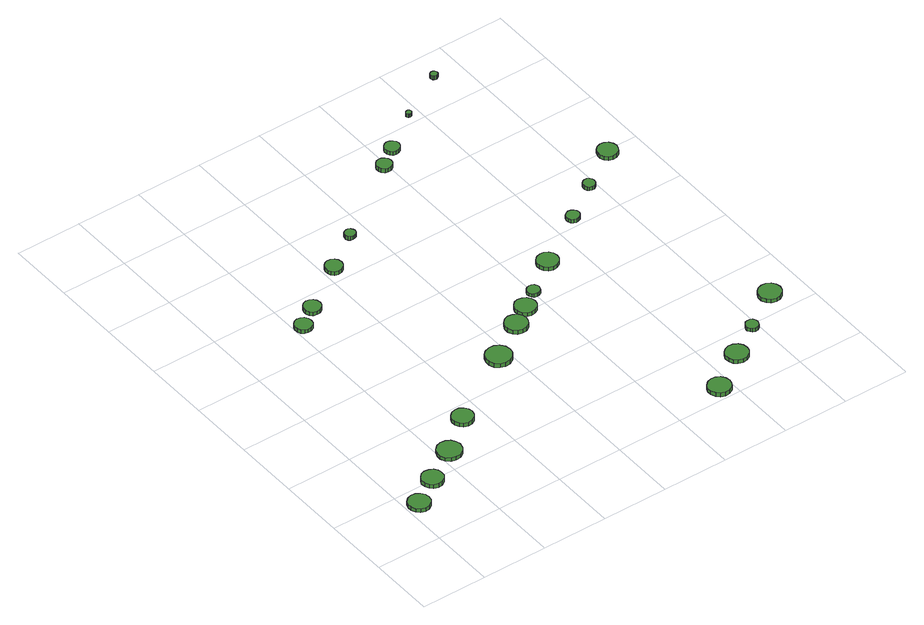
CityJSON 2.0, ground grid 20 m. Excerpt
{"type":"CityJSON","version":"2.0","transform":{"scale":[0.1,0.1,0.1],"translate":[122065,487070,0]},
"CityObjects":{
"tree1":{"type":"SolitaryVegetationObject","attributes":{"function":"something"},"geometry":[{"type":"MultiSurface","lod":"1","boundaries":[[[0,1,2,3,4,5,6,7,8,9,10,11,12,13,14]],[[15,16,17,18,19,20,21,22,23,24,25,26,27,28,29]],[[0,29,28,1]],[[1,28,27,2]],[[2,27,26,3]],[[3,26,25,4]],[[4,25,24,5]],[[5,24,23,6]],[[6,23,22,7]],[[7,22,21,8]],[[8,21,20,9]],[[9,20,19,10]],[[10,19,18,11]],[[11,18,17,12]],[[12,17,16,13]],[[13,16,15,14]],[[14,15,29,0]]]}]},
"tree2":{"type":"SolitaryVegetationObject","attributes":{"function":"something"},"geometry":[{"type":"MultiSurface","lod":"1","boundaries":[[[30,31,32,33,34,35,36,37,38,39,40,41,42,43,44]],[[45,46,47,48,49,50,51,52,53,54,55,56,57,58,59]],[[30,59,58,31]],[[31,58,57,32]],[[32,57,56,33]],[[33,56,55,34]],[[34,55,54,35]],[[35,54,53,36]],[[36,53,52,37]],[[37,52,51,38]],[[38,51,50,39]],[[39,50,49,40]],[[40,49,48,41]],[[41,48,47,42]],[[42,47,46,43]],[[43,46,45,44]],[[44,45,59,30]]]}]},
"tree3":{"type":"SolitaryVegetationObject","attributes":{"function":"something"},"geometry":[{"type":"MultiSurface","lod":"1","boundaries":[[[60,61,62,63,64,65,66,67,68,69,70,71,72,73,74]],[[75,76,77,78,79,80,81,82,83,84,85,86,87,88,89]],[[60,89,88,61]],[[61,88,87,62]],[[62,87,86,63]],[[63,86,85,64]],[[64,85,84,65]],[[65,84,83,66]],[[66,83,82,67]],[[67,82,81,68]],[[68,81,80,69]],[[69,80,79,70]],[[70,79,78,71]],[[71,78,77,72]],[[72,77,76,73]],[[73,76,75,74]],[[74,75,89,60]]]}]},
"tree4":{"type":"SolitaryVegetationObject","attributes":{"function":"something"},"geometry":[{"type":"MultiSurface","lod":"1","boundaries":[[[90,91,92,93,94,95,96,97,98,99,100,101,102,103,104]],[[105,106,107,108,109,110,111,112,113,114,115,116,117,118,119]],[[90,119,118,91]],[[91,118,117,92]],[[92,117,116,93]],[[93,116,115,94]],[[94,115,114,95]],[[95,114,113,96]],[[96,113,112,97]],[[97,112,111,98]],[[98,111,110,99]],[[99,110,109,100]],[[100,109,108,101]],[[101,108,107,102]],[[102,107,106,103]],[[103,106,105,104]],[[104,105,119,90]]]}]},
"tree5":{"type":"SolitaryVegetationObject","attributes":{"function":"something"},"geometry":[{"type":"MultiSurface","lod":"1","boundaries":[[[120,121,122,123,124,125,126,127,128,129,130,131,132,133,134]],[[135,136,137,138,139,140,141,142,143,144,145,146,147,148,149]],[[120,149,148,121]],[[121,148,147,122]],[[122,147,146,123]],[[123,146,145,124]],[[124,145,144,125]],[[125,144,143,126]],[[126,143,142,127]],[[127,142,141,128]],[[128,141,140,129]],[[129,140,139,130]],[[130,139,138,131]],[[131,138,137,132]],[[132,137,136,133]],[[133,136,135,134]],[[134,135,149,120]]]}]},
"tree6":{"type":"SolitaryVegetationObject","attributes":{"function":"something"},"geometry":[{"type":"MultiSurface","lod":"1","boundaries":[[[150,151,152,153,154,155,156,157,158,159,160,161,162,163,164]],[[165,166,167,168,169,170,171,172,173,174,175,176,177,178,179]],[[150,179,178,151]],[[151,178,177,152]],[[152,177,176,153]],[[153,176,175,154]],[[154,175,174,155]],[[155,174,173,156]],[[156,173,172,157]],[[157,172,171,158]],[[158,171,170,159]],[[159,170,169,160]],[[160,169,168,161]],[[161,168,167,162]],[[162,167,166,163]],[[163,166,165,164]],[[164,165,179,150]]]}]},
"tree7":{"type":"SolitaryVegetationObject","attributes":{"function":"something"},"geometry":[{"type":"MultiSurface","lod":"1","boundaries":[[[180,181,182,183,184,185,186,187,188,189,190,191,192,193,194]],[[195,196,197,198,199,200,201,202,203,204,205,206,207,208,209]],[[180,209,208,181]],[[181,208,207,182]],[[182,207,206,183]],[[183,206,205,184]],[[184,205,204,185]],[[185,204,203,186]],[[186,203,202,187]],[[187,202,201,188]],[[188,201,200,189]],[[189,200,199,190]],[[190,199,198,191]],[[191,198,197,192]],[[192,197,196,193]],[[193,196,195,194]],[[194,195,209,180]]]}]},
"tree8":{"type":"SolitaryVegetationObject","attributes":{"function":"something"},"geometry":[{"type":"MultiSurface","lod":"1","boundaries":[[[210,211,212,213,214,215,216,217,218,219,220,221,222,223,224]],[[225,226,227,228,229,230,231,232,233,234,235,236,237,238,239]],[[210,239,238,211]],[[211,238,237,212]],[[212,237,236,213]],[[213,236,235,214]],[[214,235,234,215]],[[215,234,233,216]],[[216,233,232,217]],[[217,232,231,218]],[[218,231,230,219]],[[219,230,229,220]],[[220,229,228,221]],[[221,228,227,222]],[[222,227,226,223]],[[223,226,225,224]],[[224,225,239,210]]]}]},
"tree9":{"type":"SolitaryVegetationObject","attributes":{"function":"something"},"geometry":[{"type":"MultiSurface","lod":"1","boundaries":[[[240,241,242,243,244,245,246,247,248,249,250,251,252,253,254]],[[255,256,257,258,259,260,261,262,263,264,265,266,267,268,269]],[[240,269,268,241]],[[241,268,267,242]],[[242,267,266,243]],[[243,266,265,244]],[[244,265,264,245]],[[245,264,263,246]],[[246,263,262,247]],[[247,262,261,248]],[[248,261,260,249]],[[249,260,259,250]],[[250,259,258,251]],[[251,258,257,252]],[[252,257,256,253]],[[253,256,255,254]],[[254,255,269,240]]]}]},
"tree10":{"type":"SolitaryVegetationObject","attributes":{"function":"something"},"geometry":[{"type":"MultiSurface","lod":"1","boundaries":[[[270,271,272,273,274,275,276,277,278,279,280,281,282,283,284]],[[285,286,287,288,289,290,291,292,293,294,295,296,297,298,299]],[[270,299,298,271]],[[271,298,297,272]],[[272,297,296,273]],[[273,296,295,274]],[[274,295,294,275]],[[275,294,293,276]],[[276,293,292,277]],[[277,292,291,278]],[[278,291,290,279]],[[279,290,289,280]],[[280,289,288,281]],[[281,288,287,282]],[[282,287,286,283]],[[283,286,285,284]],[[284,285,299,270]]]}]},
"tree11":{"type":"SolitaryVegetationObject","attributes":{"function":"something"},"geometry":[{"type":"MultiSurface","lod":"1","boundaries":[[[300,301,302,303,304,305,306,307,308,309,310,311,312,313,314]],[[315,316,317,318,319,320,321,322,323,324,325,326,327,328,329]],[[300,329,328,301]],[[301,328,327,302]],[[302,327,326,303]],[[303,326,325,304]],[[304,325,324,305]],[[305,324,323,306]],[[306,323,322,307]],[[307,322,321,308]],[[308,321,320,309]],[[309,320,319,310]],[[310,319,318,311]],[[311,318,317,312]],[[312,317,316,313]],[[313,316,315,314]],[[314,315,329,300]]]}]},
"tree12":{"type":"SolitaryVegetationObject","attributes":{"function":"something"},"geometry":[{"type":"MultiSurface","lod":"1","boundaries":[[[330,331,332,333,334,335,336,337,338,339,340,341,342,343,344]],[[345,346,347,348,349,350,351,352,353,354,355,356,357,358,359]],[[330,359,358,331]],[[331,358,357,332]],[[332,357,356,333]],[[333,356,355,334]],[[334,355,354,335]],[[335,354,353,336]],[[336,353,352,337]],[[337,352,351,338]],[[338,351,350,339]],[[339,350,349,340]],[[340,349,348,341]],[[341,348,347,342]],[[342,347,346,343]],[[343,346,345,344]],[[344,345,359,330]]]}]},
"tree13":{"type":"SolitaryVegetationObject","attributes":{"function":"something"},"geometry":[{"type":"MultiSurface","lod":"1","boundaries":[[[360,361,362,363,364,365,366,367,368,369,370,371,372,373,374]],[[375,376,377,378,379,380,381,382,383,384,385,386,387,388,389]],[[360,389,388,361]],[[361,388,387,362]],[[362,387,386,363]],[[363,386,385,364]],[[364,385,384,365]],[[365,384,383,366]],[[366,383,382,367]],[[367,382,381,368]],[[368,381,380,369]],[[369,380,379,370]],[[370,379,378,371]],[[371,378,377,372]],[[372,377,376,373]],[[373,376,375,374]],[[374,375,389,360]]]}]},
"tree14":{"type":"SolitaryVegetationObject","attributes":{"function":"something"},"geometry":[{"type":"MultiSurface","lod":"1","boundaries":[[[390,391,392,393,394,395,396,397,398,399,400,401,402,403,404]],[[405,406,407,408,409,410,411,412,413,414,415,416,417,418,419]],[[390,419,418,391]],[[391,418,417,392]],[[392,417,416,393]],[[393,416,415,394]],[[394,415,414,395]],[[395,414,413,396]],[[396,413,412,397]],[[397,412,411,398]],[[398,411,410,399]],[[399,410,409,400]],[[400,409,408,401]],[[401,408,407,402]],[[402,407,406,403]],[[403,406,405,404]],[[404,405,419,390]]]}]},
"tree15":{"type":"SolitaryVegetationObject","attributes":{"function":"something"},"geometry":[{"type":"MultiSurface","lod":"1","boundaries":[[[420,421,422,423,424,425,426,427,428,429,430,431,432,433,434]],[[435,436,437,438,439,440,441,442,443,444,445,446,447,448,449]],[[420,449,448,421]],[[421,448,447,422]],[[422,447,446,423]],[[423,446,445,424]],[[424,445,444,425]],[[425,444,443,426]],[[426,443,442,427]],[[427,442,441,428]],[[428,441,440,429]],[[429,440,439,430]],[[430,439,438,431]],[[431,438,437,432]],[[432,437,436,433]],[[433,436,435,434]],[[434,435,449,420]]]}]},
"tree16":{"type":"SolitaryVegetationObject","attributes":{"function":"something"},"geometry":[{"type":"MultiSurface","lod":"1","boundaries":[[[450,451,452,453,454,455,456,457,458,459,460,461,462,463,464]],[[465,466,467,468,469,470,471,472,473,474,475,476,477,478,479]],[[450,479,478,451]],[[451,478,477,452]],[[452,477,476,453]],[[453,476,475,454]],[[454,475,474,455]],[[455,474,473,456]],[[456,473,472,457]],[[457,472,471,458]],[[458,471,470,459]],[[459,470,469,460]],[[460,469,468,461]],[[461,468,467,462]],[[462,467,466,463]],[[463,466,465,464]],[[464,465,479,450]]]}]},
"tree17":{"type":"SolitaryVegetationObject","attributes":{"function":"something"},"geometry":[{"type":"MultiSurface","lod":"1","boundaries":[[[480,481,482,483,484,485,486,487,488,489,490,491,492,493,494]],[[495,496,497,498,499,500,501,502,503,504,505,506,507,508,509]],[[480,509,508,481]],[[481,508,507,482]],[[482,507,506,483]],[[483,506,505,484]],[[484,505,504,485]],[[485,504,503,486]],[[486,503,502,487]],[[487,502,501,488]],[[488,501,500,489]],[[489,500,499,490]],[[490,499,498,491]],[[491,498,497,492]],[[492,497,496,493]],[[493,496,495,494]],[[494,495,509,480]]]}]},
"tree18":{"type":"SolitaryVegetationObject","attributes":{"function":"something"},"geometry":[{"type":"MultiSurface","lod":"1","boundaries":[[[510,511,512,513,514,515,516,517,518,519,520,521,522,523,524]],[[525,526,527,528,529,530,531,532,533,534,535,536,537,538,539]],[[510,539,538,511]],[[511,538,537,512]],[[512,537,536,513]],[[513,536,535,514]],[[514,535,534,515]],[[515,534,533,516]],[[516,533,532,517]],[[517,532,531,518]],[[518,531,530,519]],[[519,530,529,520]],[[520,529,528,521]],[[521,528,527,522]],[[522,527,526,523]],[[523,526,525,524]],[[524,525,539,510]]]}]},
"tree19":{"type":"SolitaryVegetationObject","attributes":{"function":"something"},"geometry":[{"type":"MultiSurface","lod":"1","boundaries":[[[540,541,542,543,544,545,546,547,548,549,550,551,552,553,554]],[[555,556,557,558,559,560,561,562,563,564,565,566,567,568,569]],[[540,569,568,541]],[[541,568,567,542]],[[542,567,566,543]],[[543,566,565,544]],[[544,565,564,545]],[[545,564,563,546]],[[546,563,562,547]],[[547,562,561,548]],[[548,561,560,549]],[[549,560,559,550]],[[550,559,558,551]],[[551,558,557,552]],[[552,557,556,553]],[[553,556,555,554]],[[554,555,569,540]]]}]},
"tree20":{"type":"SolitaryVegetationObject","attributes":{"function":"something"},"geometry":[{"type":"MultiSurface","lod":"1","boundaries":[[[570,571,572,573,574,575,576,577,578,579,580,581,582,583,584]],[[585,586,587,588,589,590,591,592,593,594,595,596,597,598,599]],[[570,599,598,571]],[[571,598,597,572]],[[572,597,596,573]],[[573,596,595,574]],[[574,595,594,575]],[[575,594,593,576]],[[576,593,592,577]],[[577,592,591,578]],[[578,591,590,579]],[[579,590,589,580]],[[580,589,588,581]],[[581,588,587,582]],[[582,587,586,583]],[[583,586,585,584]],[[584,585,599,570]]]}]},
"tree21":{"type":"SolitaryVegetationObject","attributes":{"function":"something"},"geometry":[{"type":"MultiSurface","lod":"1","boundaries":[[[600,601,602,603,604,605,606,607,608,609,610,611,612,613,614]],[[615,616,617,618,619,620,621,622,623,624,625,626,627,628,629]],[[600,629,628,601]],[[601,628,627,602]],[[602,627,626,603]],[[603,626,625,604]],[[604,625,624,605]],[[605,624,623,606]],[[606,623,622,607]],[[607,622,621,608]],[[608,621,620,609]],[[609,620,619,610]],[[610,619,618,611]],[[611,618,617,612]],[[612,617,616,613]],[[613,616,615,614]],[[614,615,629,600]]]}]},
"tree22":{"type":"SolitaryVegetationObject","attributes":{"function":"something"},"geometry":[{"type":"MultiSurface","lod":"1","boundaries":[[[630,631,632,633,634,635,636,637,638,639,640,641,642,643,644]],[[645,646,647,648,649,650,651,652,653,654,655,656,657,658,659]],[[630,659,658,631]],[[631,658,657,632]],[[632,657,656,633]],[[633,656,655,634]],[[634,655,654,635]],[[635,654,653,636]],[[636,653,652,637]],[[637,652,651,638]],[[638,651,650,639]],[[639,650,649,640]],[[640,649,648,641]],[[641,648,647,642]],[[642,647,646,643]],[[643,646,645,644]],[[644,645,659,630]]]}]},
"tree23":{"type":"SolitaryVegetationObject","attributes":{"function":"something"},"geometry":[{"type":"MultiSurface","lod":"1","boundaries":[[[660,661,662,663,664,665,666,667,668,669,670,671,672,673,674]],[[675,676,677,678,679,680,681,682,683,684,685,686,687,688,689]],[[660,689,688,661]],[[661,688,687,662]],[[662,687,686,663]],[[663,686,685,664]],[[664,685,684,665]],[[665,684,683,666]],[[666,683,682,667]],[[667,682,681,668]],[[668,681,680,669]],[[669,680,679,670]],[[670,679,678,671]],[[671,678,677,672]],[[672,677,676,673]],[[673,676,675,674]],[[674,675,689,660]]]}]},
"tree24":{"type":"SolitaryVegetationObject","attributes":{"function":"something"},"geometry":[{"type":"MultiSurface","lod":"1","boundaries":[[[690,691,692,693,694,695,696,697,698,699,700,701,702,703,704]],[[705,706,707,708,709,710,711,712,713,714,715,716,717,718,719]],[[690,719,718,691]],[[691,718,717,692]],[[692,717,716,693]],[[693,716,715,694]],[[694,715,714,695]],[[695,714,713,696]],[[696,713,712,697]],[[697,712,711,698]],[[698,711,710,699]],[[699,710,709,700]],[[700,709,708,701]],[[701,708,707,702]],[[702,707,706,703]],[[703,706,705,704]],[[704,705,719,690]]]}]}
},
"vertices":[
[72,141,14],[69,154,14],[61,165,14],[49,172,14],[36,173,14],[23,169,14],[13,160,14],[8,147,14],[8,134,14],[13,122,14],[23,113,14],[36,108,14],[49,110,14],[61,117,14],[69,128,14],[69,128,2],[61,117,2],[49,110,2],[36,108,2],[23,113,2],[13,122,2],[8,134,2],[8,147,2],[13,160,2],[23,169,2],[36,173,2],[49,172,2],[61,165,2],[69,154,2],[72,141,2],
[157,197,16],[155,210,16],[147,221,16],[135,227,16],[122,229,16],[109,225,16],[100,216,16],[94,204,16],[94,190,16],[100,178,16],[109,169,16],[122,165,16],[135,166,16],[147,173,16],[155,184,16],[155,184,3],[147,173,3],[135,166,3],[122,165,3],[109,169,3],[100,178,3],[94,190,3],[94,204,3],[100,216,3],[109,225,3],[122,229,3],[135,227,3],[147,221,3],[155,210,3],[157,197,3],
[266,261,16],[262,275,16],[254,288,16],[241,295,16],[226,297,16],[211,292,16],[200,282,16],[194,268,16],[194,253,16],[200,239,16],[211,229,16],[226,225,16],[241,226,16],[254,234,16],[262,246,16],[262,246,4],[254,234,4],[241,226,4],[226,225,4],[211,229,4],[200,239,4],[194,253,4],[194,268,4],[200,282,4],[211,292,4],[226,297,4],[241,295,4],[254,288,4],[262,275,4],[266,261,4],
[368,345,21],[365,357,21],[357,368,21],[346,375,21],[333,376,21],[320,372,21],[311,363,21],[305,351,21],[305,338,21],[311,326,21],[320,317,21],[333,313,21],[346,314,21],[357,321,21],[365,332,21],[365,332,8],[357,321,8],[346,314,8],[333,313,8],[320,317,8],[311,326,8],[305,338,8],[305,351,8],[311,363,8],[320,372,8],[333,376,8],[346,375,8],[357,368,8],[365,357,8],[368,345,8],
[250,902,17],[248,912,17],[242,921,17],[232,926,17],[221,928,17],[211,924,17],[203,917,17],[199,907,17],[199,896,17],[203,886,17],[211,879,17],[221,876,17],[232,877,17],[242,882,17],[248,891,17],[248,891,5],[242,882,5],[232,877,5],[221,876,5],[211,879,5],[203,886,5],[199,896,5],[199,907,5],[203,917,5],[211,924,5],[221,928,5],[232,926,5],[242,921,5],[248,912,5],[250,902,5],
[314,948,15],[312,959,15],[306,967,15],[296,973,15],[286,974,15],[275,971,15],[267,963,15],[263,953,15],[263,943,15],[267,933,15],[275,925,15],[286,922,15],[296,923,15],[306,929,15],[312,937,15],[312,937,3],[306,929,3],[296,923,3],[286,922,3],[275,925,3],[267,933,3],[263,943,3],[263,953,3],[267,963,3],[275,971,3],[286,974,3],[296,973,3],[306,967,3],[312,959,3],[314,948,3],
[604,491,16],[601,507,16],[591,520,16],[577,528,16],[561,529,16],[546,524,16],[534,514,16],[528,499,16],[528,483,16],[534,468,16],[546,458,16],[561,453,16],[577,454,16],[591,462,16],[601,475,16],[601,475,3],[591,462,3],[577,454,3],[561,453,3],[546,458,3],[534,468,3],[528,483,3],[528,499,3],[534,514,3],[546,524,3],[561,529,3],[577,528,3],[591,520,3],[601,507,3],[604,491,3],
[458,1045,16],[456,1056,16],[450,1064,16],[440,1070,16],[429,1071,16],[419,1067,16],[411,1060,16],[407,1050,16],[407,1039,16],[411,1030,16],[419,1022,16],[429,1019,16],[440,1020,16],[450,1026,16],[456,1034,16],[456,1034,4],[450,1026,4],[440,1020,4],[429,1019,4],[419,1022,4],[411,1030,4],[407,1039,4],[407,1050,4],[411,1060,4],[419,1067,4],[429,1071,4],[440,1070,4],[450,1064,4],[456,1056,4],[458,1045,4],
[716,569,15],[713,583,15],[705,594,15],[693,601,15],[679,603,15],[665,598,15],[655,589,15],[649,576,15],[649,562,15],[655,549,15],[665,540,15],[679,536,15],[693,537,15],[705,544,15],[713,556,15],[713,556,2],[705,544,2],[693,537,2],[679,536,2],[665,540,2],[655,549,2],[649,562,2],[649,576,2],[655,589,2],[665,598,2],[679,603,2],[693,601,2],[705,594,2],[713,583,2],[716,569,2],
[561,1122,20],[559,1129,20],[555,1134,20],[549,1138,20],[543,1138,20],[536,1136,20],[531,1132,20],[528,1125,20],[528,1119,20],[531,1112,20],[536,1108,20],[543,1106,20],[549,1107,20],[555,1110,20],[559,1115,20],[559,1115,7],[555,1110,7],[549,1107,7],[543,1106,7],[536,1108,7],[531,1112,7],[528,1119,7],[528,1125,7],[531,1132,7],[536,1136,7],[543,1138,7],[549,1138,7],[555,1134,7],[559,1129,7],[561,1122,7],
[776,610,15],[773,623,15],[765,634,15],[754,640,15],[740,642,15],[728,638,15],[718,629,15],[713,617,15],[713,603,15],[718,591,15],[728,582,15],[740,578,15],[754,580,15],[765,586,15],[773,597,15],[773,597,3],[765,586,3],[754,580,3],[740,578,3],[728,582,3],[718,591,3],[713,603,3],[713,617,3],[718,629,3],[728,638,3],[740,642,3],[754,640,3],[765,634,3],[773,623,3],[776,610,3],
[992,36,21],[989,49,21],[981,61,21],[968,68,21],[954,69,21],[941,65,21],[931,55,21],[925,43,21],[925,29,21],[931,16,21],[941,6,21],[954,2,21],[968,3,21],[981,10,21],[989,22,21],[989,22,8],[981,10,8],[968,3,8],[954,2,8],[941,6,8],[931,16,8],[925,29,8],[925,43,8],[931,55,8],[941,65,8],[954,69,8],[968,68,8],[981,61,8],[989,49,8],[992,36,8],
[819,650,15],[817,657,15],[813,664,15],[806,668,15],[798,669,15],[790,666,15],[785,661,15],[781,654,15],[781,646,15],[785,638,15],[790,633,15],[798,631,15],[806,632,15],[813,636,15],[817,642,15],[817,642,3],[813,636,3],[806,632,3],[798,631,3],[790,633,3],[785,638,3],[781,646,3],[781,654,3],[785,661,3],[790,666,3],[798,669,3],[806,668,3],[813,664,3],[817,657,3],[819,650,3],
[1111,117,19],[1108,131,19],[1100,142,19],[1087,149,19],[1073,151,19],[1060,146,19],[1050,137,19],[1044,124,19],[1044,110,19],[1050,97,19],[1060,88,19],[1073,84,19],[1087,85,19],[1100,92,19],[1108,103,19],[1108,103,7],[1100,92,7],[1087,85,7],[1073,84,7],[1060,88,7],[1050,97,7],[1044,110,7],[1044,124,7],[1050,137,7],[1060,146,7],[1073,151,7],[1087,149,7],[1100,142,7],[1108,131,7],[1111,117,7],
[934,724,15],[931,737,15],[923,747,15],[912,754,15],[899,755,15],[886,751,15],[876,742,15],[871,730,15],[871,717,15],[876,705,15],[886,696,15],[899,692,15],[912,693,15],[923,700,15],[931,711,15],[931,711,3],[923,700,3],[912,693,3],[899,692,3],[886,696,3],[876,705,3],[871,717,3],[871,730,3],[876,742,3],[886,751,3],[899,755,3],[912,754,3],[923,747,3],[931,737,3],[934,724,3],
[809,1294,20],[807,1303,20],[801,1311,20],[793,1316,20],[783,1317,20],[774,1314,20],[767,1307,20],[764,1299,20],[764,1289,20],[767,1281,20],[774,1274,20],[783,1271,20],[793,1272,20],[801,1277,20],[807,1285,20],[807,1285,7],[801,1277,7],[793,1272,7],[783,1271,7],[774,1274,7],[767,1281,7],[764,1289,7],[764,1299,7],[767,1307,7],[774,1314,7],[783,1317,7],[793,1316,7],[801,1311,7],[807,1303,7],[809,1294,7],
[1198,185,18],[1196,193,18],[1192,200,18],[1185,204,18],[1177,204,18],[1169,202,18],[1164,197,18],[1160,189,18],[1160,181,18],[1164,174,18],[1169,169,18],[1177,166,18],[1185,167,18],[1192,171,18],[1196,178,18],[1196,178,6],[1192,171,6],[1185,167,6],[1177,166,6],[1169,169,6],[1164,174,6],[1160,181,6],[1160,189,6],[1164,197,6],[1169,202,6],[1177,204,6],[1185,204,6],[1192,200,6],[1196,193,6],[1198,185,6],
[869,1339,18],[867,1349,18],[861,1356,18],[853,1361,18],[844,1362,18],[835,1359,18],[828,1353,18],[824,1344,18],[824,1334,18],[828,1326,18],[835,1319,18],[844,1317,18],[853,1318,18],[861,1322,18],[867,1330,18],[867,1330,6],[861,1322,6],[853,1318,6],[844,1317,6],[835,1319,6],[828,1326,6],[824,1334,6],[824,1344,6],[828,1353,6],[835,1359,6],[844,1362,6],[853,1361,6],[861,1356,6],[867,1349,6],[869,1339,6],
[1086,830,15],[1084,838,15],[1079,845,15],[1072,849,15],[1064,850,15],[1056,847,15],[1050,842,15],[1047,834,15],[1047,826,15],[1050,819,15],[1056,814,15],[1064,811,15],[1072,812,15],[1079,816,15],[1084,822,15],[1084,822,2],[1079,816,2],[1072,812,2],[1064,811,2],[1056,814,2],[1050,819,2],[1047,826,2],[1047,834,2],[1050,842,2],[1056,847,2],[1064,850,2],[1072,849,2],[1079,845,2],[1084,838,2],[1086,830,2],
[1331,265,17],[1328,278,17],[1320,290,17],[1308,297,17],[1294,298,17],[1280,294,17],[1270,285,17],[1264,272,17],[1264,258,17],[1270,245,17],[1280,235,17],[1294,231,17],[1308,233,17],[1320,240,17],[1328,251,17],[1328,251,5],[1320,240,5],[1308,233,5],[1294,231,5],[1280,235,5],[1270,245,5],[1264,258,5],[1264,272,5],[1270,285,5],[1280,294,5],[1294,298,5],[1308,297,5],[1320,290,5],[1328,278,5],[1331,265,5],
[973,1423,19],[972,1426,19],[970,1429,19],[967,1431,19],[964,1431,19],[960,1430,19],[958,1428,19],[956,1425,19],[956,1421,19],[958,1418,19],[960,1416,19],[964,1415,19],[967,1415,19],[970,1417,19],[972,1420,19],[972,1420,7],[970,1417,7],[967,1415,7],[964,1415,7],[960,1416,7],[958,1418,7],[956,1421,7],[956,1425,7],[958,1428,7],[960,1430,7],[964,1431,7],[967,1431,7],[970,1429,7],[972,1426,7],[973,1423,7],
[1196,909,15],[1195,916,15],[1190,922,15],[1184,926,15],[1176,927,15],[1169,924,15],[1164,919,15],[1161,912,15],[1161,905,15],[1164,898,15],[1169,893,15],[1176,891,15],[1184,891,15],[1190,895,15],[1195,901,15],[1195,901,3],[1190,895,3],[1184,891,3],[1176,891,3],[1169,893,3],[1164,898,3],[1161,905,3],[1161,912,3],[1164,919,3],[1169,924,3],[1176,927,3],[1184,926,3],[1190,922,3],[1195,916,3],[1196,909,3],
[1123,1509,19],[1122,1513,19],[1119,1517,19],[1115,1519,19],[1111,1519,19],[1107,1518,19],[1103,1515,19],[1102,1511,19],[1102,1507,19],[1103,1503,19],[1107,1500,19],[1111,1498,19],[1115,1499,19],[1119,1501,19],[1122,1504,19],[1122,1504,6],[1119,1501,6],[1115,1499,6],[1111,1498,6],[1107,1500,6],[1103,1503,6],[1102,1507,6],[1102,1511,6],[1103,1515,6],[1107,1518,6],[1111,1519,6],[1115,1519,6],[1119,1517,6],[1122,1513,6],[1123,1509,6],
[1330,989,14],[1327,1001,14],[1320,1011,14],[1309,1018,14],[1297,1019,14],[1285,1015,14],[1276,1007,14],[1271,995,14],[1271,983,14],[1276,971,14],[1285,963,14],[1297,959,14],[1309,961,14],[1320,967,14],[1327,977,14],[1327,977,1],[1320,967,1],[1309,961,1],[1297,959,1],[1285,963,1],[1276,971,1],[1271,983,1],[1271,995,1],[1276,1007,1],[1285,1015,1],[1297,1019,1],[1309,1018,1],[1320,1011,1],[1327,1001,1],[1330,989,1]
]}
